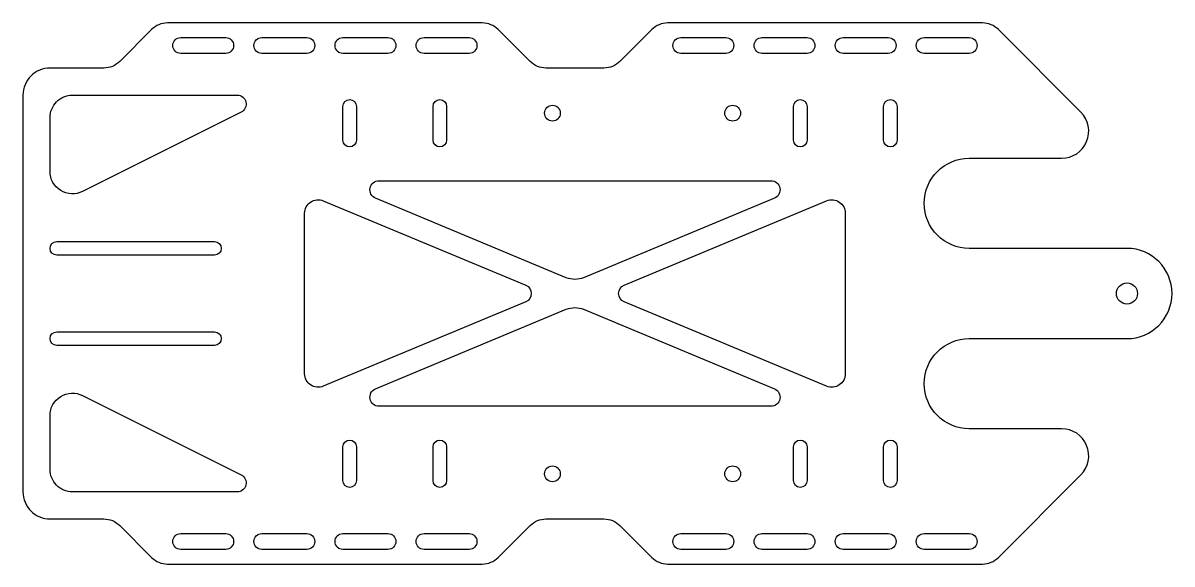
# Model space of a CAD drawing. Header units: millimetres. Extents: x -122 to 132, y -60 to 60.
import ezdxf

# ---------------------------------------------------------------- set-up
doc = ezdxf.new("R2010")
doc.units = ezdxf.units.MM

msp = doc.modelspace()

# ---------------------------------------------------------------- linework, layer by layer
for points in [[(112.26, -40.24, 0.668179), (108.01, -30), (87.5, -30, -1), (87.5, -10), (122.5, -10, 1), (122.5, 10), (87.5, 10, -1), (87.5, 30), (108.01, 30, 0.668179), (112.26, 40.24), (93.96, 58.54, 0.198912), (90.43, 60), (20.57, 60, 0.198912), (17.04, 58.54), (9.96, 51.46, -0.198912), (6.43, 50), (-6.43, 50, -0.198912), (-9.96, 51.46), (-17.04, 58.54, 0.198912), (-20.57, 60), (-90.43, 60, 0.198912), (-93.96, 58.54), (-101.04, 51.46, -0.198912), (-104.57, 50), (-116.5, 50, 0.414214), (-122.5, 44), (-122.5, -44, 0.414214), (-116.5, -50), (-104.57, -50, -0.198912), (-101.04, -51.46), (-93.96, -58.54, 0.198912), (-90.43, -60), (-20.57, -60, 0.198912), (-17.04, -58.54), (-9.96, -51.46, -0.198912), (-6.43, -50), (6.43, -50, -0.198912), (9.96, -51.46), (17.04, -58.54, 0.198912), (20.57, -60), (90.43, -60, 0.198912), (93.96, -58.54)], [(-87.5, 56.75), (-77.5, 56.75, -1), (-77.5, 53.25), (-87.5, 53.25, -1)], [(-69.5, 56.75), (-59.5, 56.75, -1), (-59.5, 53.25), (-69.5, 53.25, -1)], [(-41.5, 53.25), (-51.5, 53.25, -1), (-51.5, 56.75), (-41.5, 56.75, -1)], [(-23.5, 53.25), (-33.5, 53.25, -1), (-33.5, 56.75), (-23.5, 56.75, -1)], [(23.5, 56.75), (33.5, 56.75, -1), (33.5, 53.25), (23.5, 53.25, -1)], [(51.5, 53.25), (41.5, 53.25, -1), (41.5, 56.75), (51.5, 56.75, -1)], [(59.5, 53.25, -1), (59.5, 56.75), (69.5, 56.75, -1), (69.5, 53.25)], [(87.5, 56.75, -1), (87.5, 53.25), (77.5, 53.25, -1), (77.5, 56.75)], [(-74.97, 44, -0.791418), (-74.08, 40.21), (-109.26, 22.62, -0.557537), (-116.5, 27.09), (-116.5, 39, -0.414214), (-111.5, 44)], [(-48.5, 34, -1), (-51.5, 34), (-51.5, 41.5, -1), (-48.5, 41.5)], [(-28.5, 34, -1), (-31.5, 34), (-31.5, 41.5, -1), (-28.5, 41.5)], [(51.5, 34, -1), (48.5, 34), (48.5, 41.5, -1), (51.5, 41.5)], [(71.5, 34, -1), (68.5, 34), (68.5, 41.5, -1), (71.5, 41.5)], [(43.5, 25, -0.819804), (44.27, 21.15), (1.92, 3.51, -0.2), (-1.92, 3.51), (-44.27, 21.15, -0.819804), (-43.5, 25)], [(-10.93, -1.85), (-55.85, -20.56, -0.535184), (-60, -17.79), (-60, 17.79, -0.535184), (-55.85, 20.56), (-10.93, 1.85, -0.666667)], [(55.85, 20.56, -0.535184), (60, 17.79), (60, -17.79, -0.535184), (55.85, -20.56), (10.93, -1.85, -0.666667), (10.93, 1.85)], [(-80, 11.5, -1), (-80, 8.5), (-115, 8.5, -1), (-115, 11.5)], [(44.27, -21.15, -0.819804), (43.5, -25), (-43.5, -25, -0.819804), (-44.27, -21.15), (-1.92, -3.51, -0.2), (1.92, -3.51)], [(-80, -8.5, -1), (-80, -11.5), (-115, -11.5, -1), (-115, -8.5)], [(-109.26, -22.62), (-74.08, -40.21, -0.791418), (-74.97, -44), (-111.5, -44, -0.414214), (-116.5, -39), (-116.5, -27.09, -0.557537)], [(-51.5, -41.5), (-51.5, -34, -1), (-48.5, -34), (-48.5, -41.5, -1)], [(-31.5, -41.5), (-31.5, -34, -1), (-28.5, -34), (-28.5, -41.5, -1)], [(51.5, -34), (51.5, -41.5, -1), (48.5, -41.5), (48.5, -34, -1)], [(71.5, -34), (71.5, -41.5, -1), (68.5, -41.5), (68.5, -34, -1)], [(-77.5, -56.75), (-87.5, -56.75, -1), (-87.5, -53.25), (-77.5, -53.25, -1)], [(-59.5, -56.75), (-69.5, -56.75, -1), (-69.5, -53.25), (-59.5, -53.25, -1)], [(-51.5, -53.25), (-41.5, -53.25, -1), (-41.5, -56.75), (-51.5, -56.75, -1)], [(-23.5, -56.75), (-33.5, -56.75, -1), (-33.5, -53.25), (-23.5, -53.25, -1)], [(33.5, -53.25, -1), (33.5, -56.75), (23.5, -56.75, -1), (23.5, -53.25)], [(51.5, -53.25, -1), (51.5, -56.75), (41.5, -56.75, -1), (41.5, -53.25)], [(59.5, -53.25), (69.5, -53.25, -1), (69.5, -56.75), (59.5, -56.75, -1)], [(87.5, -56.75), (77.5, -56.75, -1), (77.5, -53.25), (87.5, -53.25, -1)]]:
    msp.add_lwpolyline(points, format="xyb", close=True)
for centre, radius in [((-5, 40), 1.75), ((35, 40), 1.75), ((122.5, 0), 2.35), ((-5, -40), 1.75), ((35, -40), 1.75)]:
    msp.add_circle(centre, radius)

doc.saveas('drawing.dxf')
